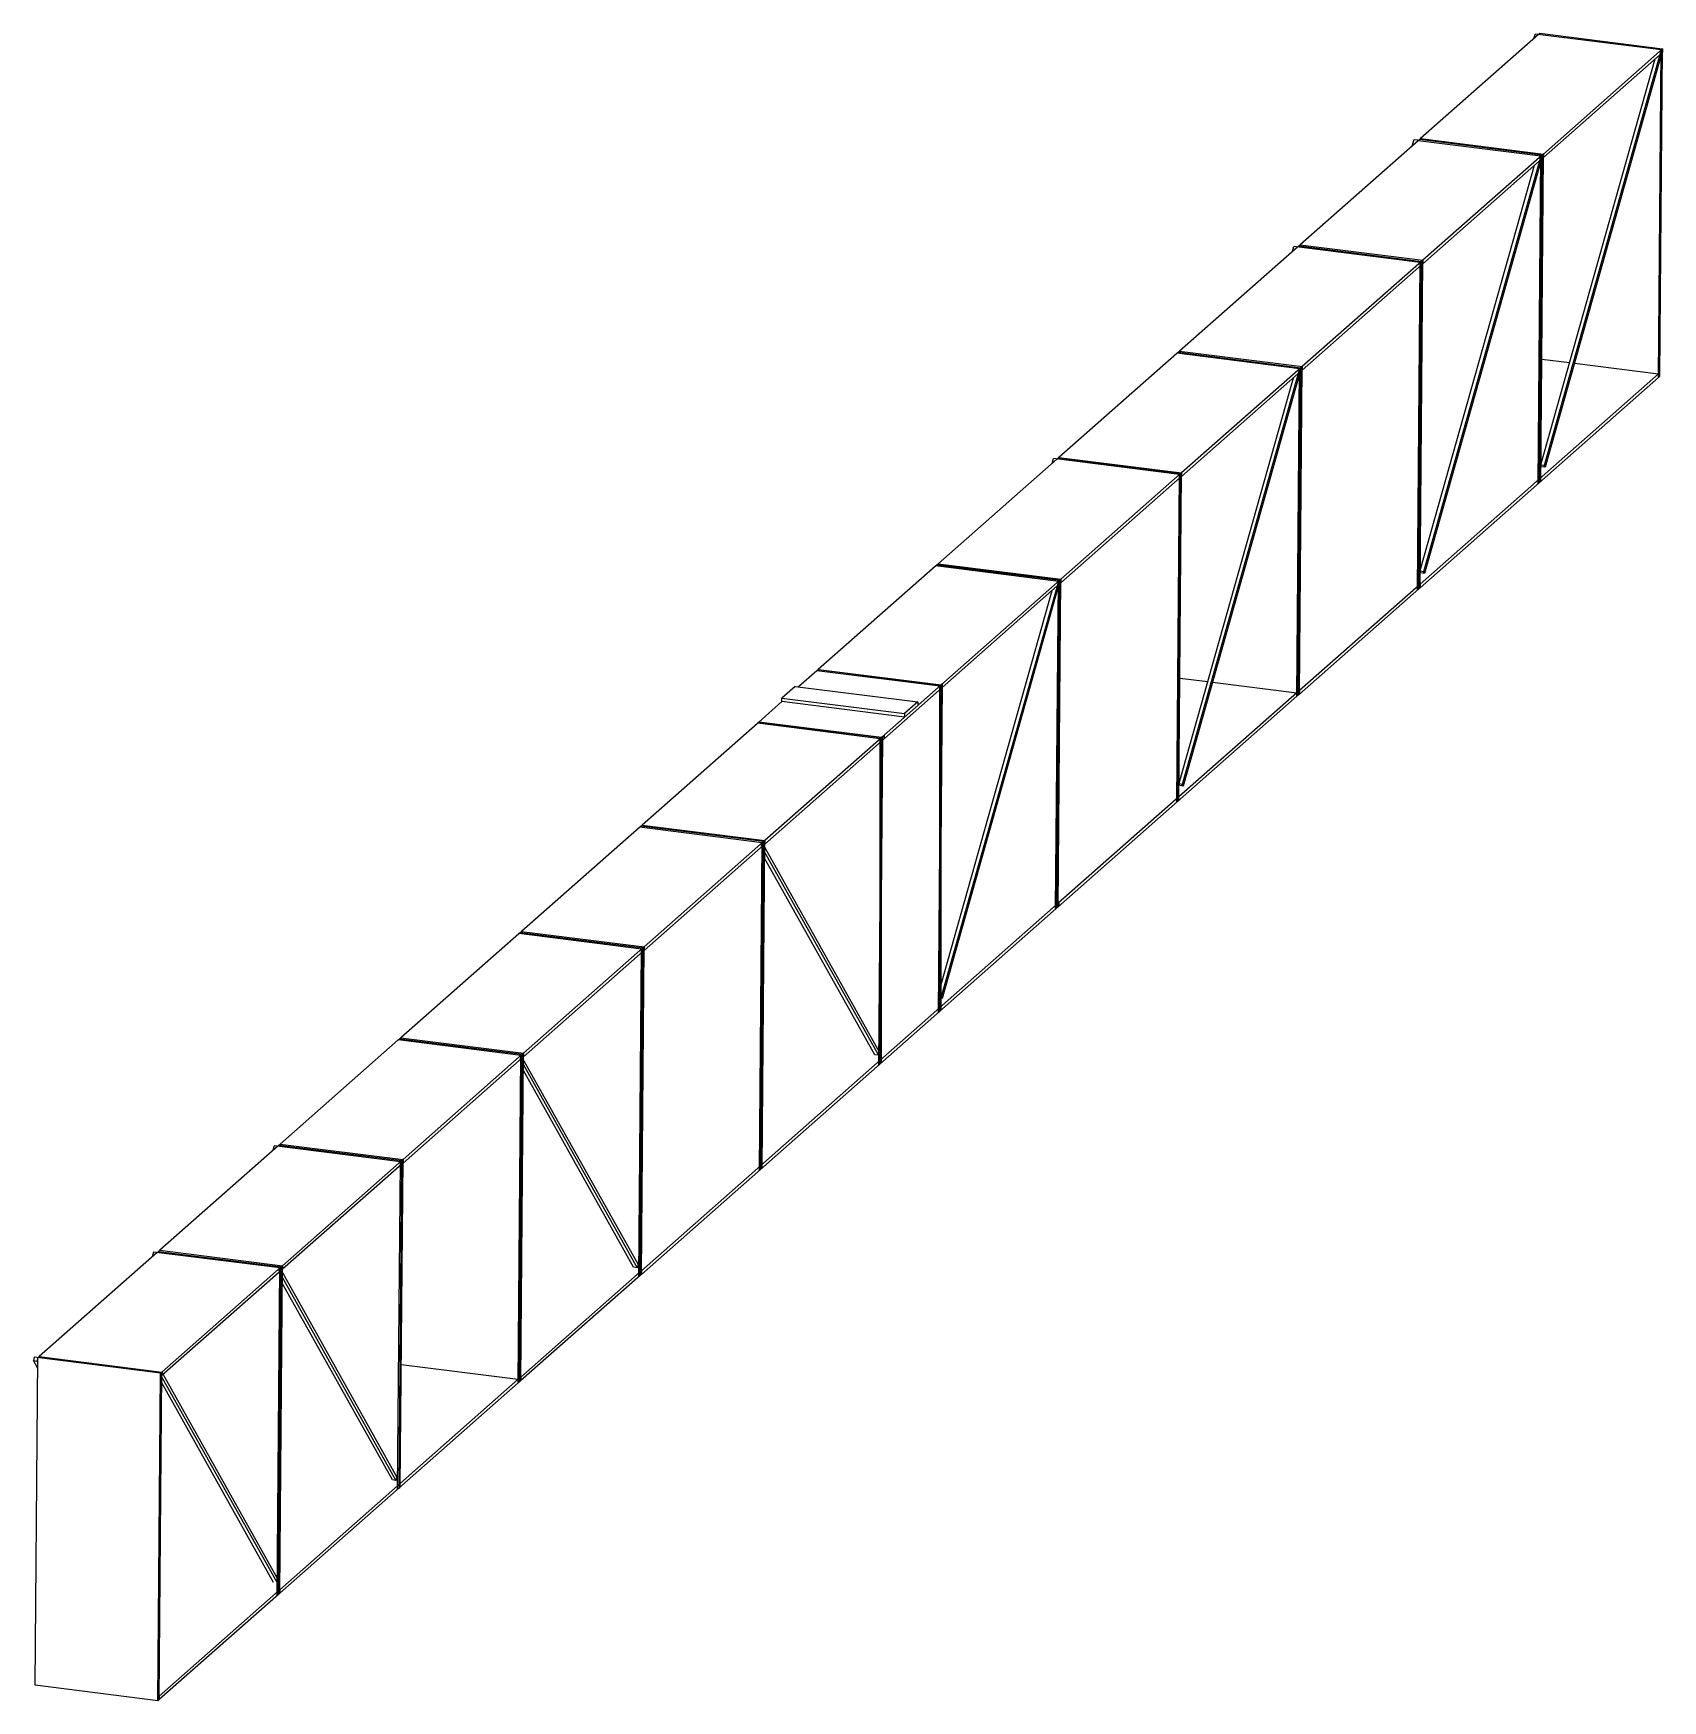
# Paper-space layout '_Dimetric' of a CAD drawing. Header units: millimetres. Extents: x -14 to 421, y -325 to 120.
import ezdxf

# ---------------------------------------------------------------- set-up
doc = ezdxf.new("R2010")
doc.units = ezdxf.units.MM

psp = doc.layouts.new('_Dimetric')

# ---------------------------------------------------------------- linework, layer by layer
at = {"color": 7, "linetype": 'Continuous', "lineweight": 25}
for p, q in [((387.76, 119.9), (388.11, 120.19)), ((388.11, 120.19), (420.85, 116.06)), ((387.76, 119.87), (356.29, 92.12)), ((386.46, 118.73), (386.83, 120.01)), ((420.5, 115.77), (386.83, 120.01)), ((387.76, 119.9), (387.75, 119.87)), ((387.76, 119.87), (387.76, 119.9)), ((420.85, 116.06), (389.03, 88)), ((420.5, 115.77), (389.25, 4.88)), ((419.56, 115.86), (419.57, 115.89)), ((419.78, 28.42), (420.5, 115.77)), ((420.13, 28.71), (420.85, 116.06)), ((420.85, 116.06), (420.5, 115.77)), ((420.75, 115.32), (420.5, 115.77)), ((420.85, 116.06), (420.85, 115.12)), ((388.35, 5.11), (418.85, 113.35)), ((420.85, 115.12), (389.03, 87.06)), ((420.75, 115.32), (389.5, 4.43)), ((355.59, 91.52), (324.12, 63.77)), ((354.04, 90.16), (354.53, 91.88)), ((354.53, 91.88), (355.46, 91.77)), ((355.46, 91.77), (355.33, 91.29)), ((355.59, 91.54), (355.46, 91.77)), ((355.59, 91.54), (356.29, 92.12)), ((388.33, 87.42), (355.59, 91.54)), ((355.59, 91.52), (355.59, 91.54)), ((388.68, 87.71), (355.94, 91.83)), ((356.29, 92.12), (389.03, 88)), ((356.18, -23.07), (386.68, 85)), ((388.68, 87.71), (356.86, 59.65)), ((388.68, 86.77), (356.86, 58.7)), ((388.33, 87.42), (357.05, -23.42)), ((388.58, 86.97), (357.3, -23.87)), ((387.38, 87.51), (387.39, 87.53)), ((387.6, 0.06), (388.33, 87.42)), ((387.96, 0.35), (388.68, 87.71)), ((388.31, 0.64), (389.03, 88)), ((388.68, 87.71), (388.33, 87.42)), ((388.58, 86.97), (388.33, 87.42)), ((389.03, 88), (388.68, 87.71)), ((388.68, 87.71), (388.68, 86.77)), ((389.03, 88), (389.03, 87.06)), ((389.03, 87.06), (389.03, 87.06)), ((323.41, 63.17), (291.95, 35.42)), ((322.12, 62.02), (322.48, 63.31)), ((356.15, 59.06), (322.48, 63.31)), ((323.41, 63.19), (323.77, 63.48)), ((323.41, 63.19), (323.41, 63.16)), ((323.41, 63.17), (323.41, 63.19)), ((323.77, 63.48), (324.12, 63.77)), ((323.77, 63.48), (356.51, 59.35)), ((324.12, 63.77), (356.86, 59.65)), ((356.51, 59.35), (324.69, 31.29)), ((356.51, 58.41), (324.69, 30.35)), ((355.43, -28.29), (356.15, 59.06)), ((355.78, -28), (356.51, 59.35)), ((356.14, -27.71), (356.86, 59.65)), ((356.51, 59.35), (356.15, 59.06)), ((356.86, 59.65), (356.51, 59.35)), ((356.51, 59.35), (356.51, 58.41)), ((356.86, 58.7), (356.85, 58.7)), ((356.86, 59.65), (356.86, 58.7)), ((291.24, 34.81), (259.78, 7.06)), ((291.24, 34.84), (291.59, 35.13)), ((323.98, 30.71), (291.24, 34.84)), ((291.24, 34.81), (291.24, 34.84)), ((291.59, 35.13), (291.95, 35.42)), ((291.59, 35.13), (324.33, 31)), ((291.95, 35.42), (324.69, 31.29)), ((323.97, -56.06), (324.69, 31.29)), ((324.69, 31.29), (324.33, 31)), ((324.69, 31.29), (324.69, 30.35)), ((388.58, 33.29), (396.02, 32.35)), ((397.32, 32.19), (419.78, 29.36)), ((291.83, -79.78), (322.33, 28.29)), ((324.33, 31), (292.51, 2.94)), ((324.33, 30.06), (292.51, 2)), ((323.98, 30.71), (292.7, -80.13)), ((324.23, 30.26), (292.95, -80.58)), ((323.04, 30.8), (323.05, 30.83)), ((323.26, -56.64), (323.98, 30.71)), ((323.61, -56.35), (324.33, 31)), ((324.33, 31), (323.98, 30.71)), ((324.23, 30.26), (323.98, 30.71)), ((324.33, 31), (324.33, 30.06)), ((324.69, 30.35), (324.68, 30.35)), ((419.78, 29.36), (356.14, -26.77)), ((419.78, 28.42), (356.14, -27.71)), ((419.78, 29.36), (419.78, 28.42)), ((420.13, 28.71), (419.78, 28.42)), ((259.24, 6.62), (227.6, -21.29)), ((257.95, 5.48), (258.31, 6.75)), ((291.98, 2.5), (258.31, 6.75)), ((259.24, 6.63), (259.78, 7.06)), ((259.24, 6.63), (259.24, 6.61)), ((259.24, 6.62), (259.24, 6.63)), ((292.16, 2.65), (259.42, 6.77)), ((259.6, 6.92), (292.34, 2.79)), ((259.78, 7.06), (292.51, 2.94)), ((389.25, 4.88), (388.35, 4.99)), ((388.57, 4.55), (388.35, 4.94)), ((389.5, 4.43), (388.57, 4.55)), ((389.5, 4.43), (389.25, 4.88)), ((292.16, 2.65), (260.34, -25.41)), ((292.16, 1.71), (260.34, -26.36)), ((291.26, -84.85), (291.98, 2.5)), ((291.44, -84.71), (292.16, 2.65)), ((291.62, -84.56), (292.34, 2.79)), ((291.79, -84.42), (292.51, 2.94)), ((292.51, 2.94), (291.98, 2.5)), ((292.16, 2.65), (292.16, 1.71)), ((292.51, 2.94), (292.51, 2)), ((292.51, 2), (292.51, 2)), ((387.96, 0.35), (387.6, 0.06)), ((387.96, 1.3), (387.96, 0.35)), ((388.31, 0.64), (387.96, 0.35)), ((226.89, -21.9), (195.59, -49.51)), ((226.89, -21.87), (227.25, -21.58)), ((259.63, -26), (226.89, -21.87)), ((226.89, -21.9), (226.89, -21.87)), ((227.25, -21.58), (227.6, -21.29)), ((227.25, -21.58), (259.99, -25.7)), ((227.43, -21.43), (260.16, -25.56)), ((227.6, -21.29), (260.34, -25.41)), ((260.16, -25.56), (212.43, -67.65)), ((260.16, -26.5), (212.43, -68.6)), ((259.63, -26), (228.35, -136.84)), ((259.88, -26.44), (228.6, -137.28)), ((258.69, -25.92), (258.7, -25.88)), ((258.91, -113.35), (259.63, -26)), ((259.27, -113.06), (259.99, -25.7)), ((259.62, -112.77), (260.34, -25.41)), ((259.99, -25.7), (259.63, -26)), ((259.88, -26.44), (259.63, -26)), ((260.34, -25.41), (259.99, -25.7)), ((260.16, -25.56), (260.16, -26.5)), ((260.34, -26.36), (260.33, -26.36)), ((260.34, -25.41), (260.34, -26.36)), ((357.05, -23.42), (356.17, -23.31)), ((356.36, -23.75), (356.17, -23.42)), ((357.3, -23.87), (356.36, -23.75)), ((357.3, -23.87), (357.05, -23.42)), ((228.33, -133.49), (257.98, -28.43)), ((355.78, -27.06), (323.97, -55.12)), ((355.78, -28), (323.97, -56.06)), ((355.78, -28), (355.43, -28.29)), ((355.78, -27.06), (355.78, -28)), ((356.14, -27.71), (355.78, -28)), ((356.14, -26.77), (356.14, -27.71)), ((195.24, -49.82), (190.35, -54.13)), ((195.24, -49.82), (195.59, -49.51)), ((227.98, -53.95), (195.24, -49.82)), ((195.24, -49.82), (195.24, -49.82)), ((195.59, -49.51), (228.33, -53.64)), ((195.61, -49.5), (228.34, -53.62)), ((227.98, -140.69), (228.7, -53.33)), ((228.7, -53.33), (228.34, -53.62)), ((292.06, -51.77), (299.47, -52.7)), ((300.77, -52.87), (323.26, -55.7)), ((189.42, -54.01), (185.88, -57.13)), ((185.88, -57.13), (218.62, -61.25)), ((185.88, -58.07), (185.88, -57.13)), ((189.42, -54.01), (222.16, -58.14)), ((227.62, -140.98), (228.34, -53.62)), ((228.33, -53.64), (227.98, -53.95)), ((227.98, -140.69), (227.98, -53.95)), ((228.33, -140.37), (228.33, -53.64)), ((228.34, -53.62), (228.34, -54.56)), ((323.26, -55.7), (259.62, -111.83)), ((323.26, -56.64), (259.62, -112.77)), ((323.26, -55.7), (323.26, -56.64)), ((323.61, -56.35), (323.26, -56.64)), ((323.97, -56.06), (323.61, -56.35)), ((323.97, -55.12), (323.97, -56.06)), ((185.88, -58.07), (179.7, -63.53)), ((218.62, -62.2), (185.88, -58.07)), ((222.16, -58.14), (218.62, -61.25)), ((218.62, -61.25), (218.62, -62.2)), ((222.16, -58.14), (222.16, -59.08)), ((179.33, -63.9), (148.58, -91.01)), ((179.33, -63.85), (179.68, -63.54)), ((212.07, -67.98), (179.33, -63.85)), ((179.33, -63.9), (179.33, -63.85)), ((179.68, -63.54), (212.42, -67.67)), ((212.43, -67.65), (179.7, -63.53)), ((179.7, -63.54), (179.7, -63.53)), ((213.14, -67.07), (181.32, -95.13)), ((213.14, -68.01), (181.32, -96.08)), ((211.71, -155.01), (212.43, -67.65)), ((212.07, -154.72), (212.79, -67.36)), ((212.42, -67.67), (212.07, -67.98)), ((212.07, -154.72), (212.07, -67.98)), ((212.42, -154.41), (212.42, -67.67)), ((212.79, -67.36), (212.43, -67.65)), ((212.43, -67.65), (212.43, -68.6)), ((213.14, -67.07), (213.14, -68.01)), ((292.7, -80.13), (291.83, -80.02)), ((291.79, -84.42), (291.26, -84.85)), ((291.44, -83.76), (291.44, -84.71)), ((292.02, -80.46), (291.83, -80.12)), ((292.95, -80.58), (292.02, -80.46)), ((292.95, -80.58), (292.7, -80.13)), ((147.88, -91.61), (116.41, -119.36)), ((147.88, -91.59), (148.23, -91.3)), ((180.62, -95.72), (147.88, -91.59)), ((147.88, -91.61), (147.88, -91.59)), ((148.23, -91.3), (148.58, -91.01)), ((180.97, -95.42), (148.23, -91.3)), ((148.58, -91.01), (181.32, -95.13)), ((180.97, -95.42), (149.15, -123.49)), ((180.97, -96.37), (149.15, -124.43)), ((179.68, -95.6), (179.67, -95.63)), ((179.89, -183.07), (180.62, -95.72)), ((180.25, -182.78), (180.97, -95.42)), ((180.62, -95.72), (180.37, -96.6)), ((180.37, -96.6), (211.62, -152.38)), ((180.6, -182.49), (181.32, -95.13)), ((180.97, -95.42), (180.62, -95.72)), ((180.62, -95.72), (211.87, -151.49)), ((181.32, -95.13), (180.97, -95.42)), ((180.97, -95.42), (180.97, -96.37)), ((181.32, -96.08), (181.31, -96.08)), ((181.32, -95.13), (181.32, -96.08)), ((210.68, -152.26), (181.28, -99.79)), ((259.8, -111.68), (148.43, -209.9)), ((259.8, -112.62), (148.43, -210.84)), ((259.27, -113.06), (258.91, -113.35)), ((259.62, -112.77), (259.27, -113.06)), ((259.62, -111.83), (259.62, -112.77)), ((259.8, -111.68), (259.8, -112.62)), ((115.7, -119.97), (84.24, -147.72)), ((115.7, -119.94), (116.06, -119.65)), ((115.7, -119.97), (115.7, -119.94)), ((148.44, -124.07), (115.7, -119.94)), ((116.06, -119.65), (116.41, -119.36)), ((116.06, -119.65), (148.8, -123.78)), ((116.41, -119.36), (149.15, -123.49)), ((148.8, -123.78), (116.98, -151.84)), ((147.72, -211.42), (148.44, -124.07)), ((148.07, -211.13), (148.8, -123.78)), ((148.43, -210.84), (149.15, -123.49)), ((148.8, -123.78), (148.44, -124.07)), ((149.15, -123.49), (148.8, -123.78)), ((148.8, -123.78), (148.8, -124.72)), ((149.15, -124.43), (149.14, -124.43)), ((149.15, -123.49), (149.15, -124.43)), ((148.8, -124.72), (116.98, -152.78)), ((228.35, -136.84), (228.33, -136.83)), ((228.6, -137.28), (228.33, -137.25)), ((228.6, -137.28), (228.35, -136.84)), ((227.98, -140.69), (227.62, -140.98)), ((83.53, -148.32), (52.06, -176.07)), ((83.53, -148.3), (83.88, -148.01)), ((116.27, -152.42), (83.53, -148.3)), ((83.53, -148.32), (83.53, -148.3)), ((83.88, -148.01), (84.24, -147.72)), ((83.88, -148.01), (116.62, -152.13)), ((84.24, -147.72), (116.98, -151.84)), ((116.62, -152.13), (84.8, -180.19)), ((116.62, -153.07), (84.8, -181.14)), ((115.33, -152.3), (115.33, -152.33)), ((115.55, -239.78), (116.27, -152.42)), ((115.9, -239.49), (116.62, -152.13)), ((116.27, -152.42), (116.02, -153.31)), ((116.02, -153.31), (147.27, -209.08)), ((116.25, -239.19), (116.98, -151.84)), ((116.62, -152.13), (116.27, -152.42)), ((116.27, -152.42), (147.52, -208.2)), ((116.98, -151.84), (116.62, -152.13)), ((116.62, -152.13), (116.62, -153.07)), ((116.98, -152.78), (116.97, -152.78)), ((116.98, -151.84), (116.98, -152.78)), ((211.62, -152.38), (210.68, -152.26)), ((211.87, -151.49), (211.62, -152.38)), ((212.07, -154.72), (211.71, -155.01)), ((146.33, -208.96), (116.94, -156.5)), ((51.36, -176.67), (19.89, -204.42)), ((50.42, -176.53), (50.17, -177.42)), ((50.17, -177.42), (50.47, -177.46)), ((50.28, -177.62), (50.17, -177.42)), ((84.1, -180.78), (50.42, -176.53)), ((51.36, -176.65), (51.35, -176.68)), ((51.36, -176.65), (51.71, -176.36)), ((51.36, -176.67), (51.36, -176.65)), ((51.71, -176.36), (52.06, -176.07)), ((51.71, -176.36), (84.45, -180.48)), ((52.06, -176.07), (84.8, -180.19)), ((84.45, -180.48), (52.63, -208.55)), ((84.45, -181.43), (52.63, -209.49)), ((83.37, -268.13), (84.1, -180.78)), ((83.73, -267.84), (84.45, -180.48)), ((84.08, -267.55), (84.8, -180.19)), ((84.45, -180.48), (84.1, -180.78)), ((84.8, -180.19), (84.45, -180.48)), ((84.45, -180.48), (84.45, -181.43)), ((84.8, -181.14), (84.79, -181.14)), ((84.8, -180.19), (84.8, -181.14)), ((180.25, -181.84), (180.25, -182.78)), ((180.25, -182.78), (179.89, -183.07)), ((180.6, -182.49), (180.25, -182.78)), ((19.54, -204.71), (19.89, -204.42)), ((19.89, -204.42), (52.63, -208.55)), ((19.18, -205.02), (-12.28, -232.78)), ((18.25, -204.89), (18, -205.77)), ((18, -205.77), (18.29, -205.81)), ((18.11, -205.97), (18, -205.77)), ((51.92, -209.13), (18.25, -204.89)), ((19.18, -205), (19.17, -205.03)), ((19.18, -205), (19.54, -204.71)), ((19.18, -205.02), (19.18, -205)), ((19.54, -204.71), (52.28, -208.84)), ((52.28, -208.84), (20.46, -236.9)), ((50.99, -209.01), (50.98, -209.04)), ((51.55, -296.19), (52.28, -208.84)), ((51.91, -295.9), (52.63, -208.55)), ((52.28, -208.84), (51.92, -209.13)), ((52.63, -208.55), (52.28, -208.84)), ((52.28, -208.84), (52.28, -209.78)), ((52.63, -208.55), (52.63, -209.49)), ((147.27, -209.08), (146.33, -208.96)), ((147.52, -208.2), (147.27, -209.08)), ((52.28, -209.78), (20.46, -237.84)), ((51.2, -296.48), (51.92, -209.13)), ((51.92, -209.13), (51.67, -210.02)), ((51.67, -210.02), (82.92, -265.79)), ((51.92, -209.13), (83.17, -264.9)), ((81.99, -265.67), (52.59, -213.21)), ((52.63, -209.49), (52.62, -209.49)), ((148.07, -210.19), (116.25, -238.25)), ((148.07, -211.13), (116.25, -239.19)), ((148.07, -211.13), (147.72, -211.42)), ((148.07, -210.19), (148.07, -211.13)), ((148.43, -210.84), (148.07, -211.13)), ((148.43, -209.9), (148.43, -210.84)), ((-13.57, -232.95), (-13.82, -233.84)), ((-13.82, -233.84), (-12.89, -233.95)), ((-12.66, -235.91), (-13.82, -233.84)), ((20.1, -237.19), (-13.57, -232.95)), ((-13.36, -320.42), (-12.64, -233.07)), ((-12.64, -233.07), (-12.89, -233.95)), ((-12.89, -233.95), (-12.65, -234.38)), ((-12.64, -233.07), (-12.28, -232.78)), ((-12.28, -232.78), (20.46, -236.9)), ((84.35, -234.9), (115.55, -238.83)), ((19.38, -324.55), (20.1, -237.19)), ((19.73, -324.25), (20.46, -236.9)), ((20.46, -236.9), (20.1, -237.19)), ((20.46, -236.9), (20.21, -237.79)), ((20.21, -237.79), (51.46, -293.56)), ((50.29, -293.03), (20.43, -239.74)), ((20.46, -236.9), (51.71, -292.67)), ((20.46, -236.9), (20.46, -237.84)), ((115.55, -238.83), (51.91, -294.96)), ((115.55, -239.78), (51.91, -295.9)), ((115.55, -238.83), (115.55, -239.78)), ((115.9, -239.49), (115.55, -239.78)), ((116.25, -239.19), (115.9, -239.49)), ((116.25, -238.25), (116.25, -239.19)), ((82.92, -265.79), (81.99, -265.67)), ((83.17, -264.9), (82.92, -265.79)), ((83.73, -267.84), (83.37, -268.13)), ((83.73, -266.9), (83.73, -267.84)), ((84.08, -267.55), (83.73, -267.84)), ((51.71, -292.67), (51.46, -293.56)), ((51.55, -295.25), (19.73, -323.31)), ((51.55, -296.19), (19.73, -324.25)), ((51.55, -296.19), (51.2, -296.48)), ((51.55, -295.25), (51.55, -296.19)), ((51.91, -295.9), (51.55, -296.19)), ((51.91, -294.96), (51.91, -295.9)), ((19.38, -324.55), (-13.36, -320.42)), ((19.73, -324.25), (19.38, -324.55)), ((19.73, -323.31), (19.73, -324.25))]:
    psp.add_line(p, q, dxfattribs=at)

doc.saveas('drawing.dxf')
